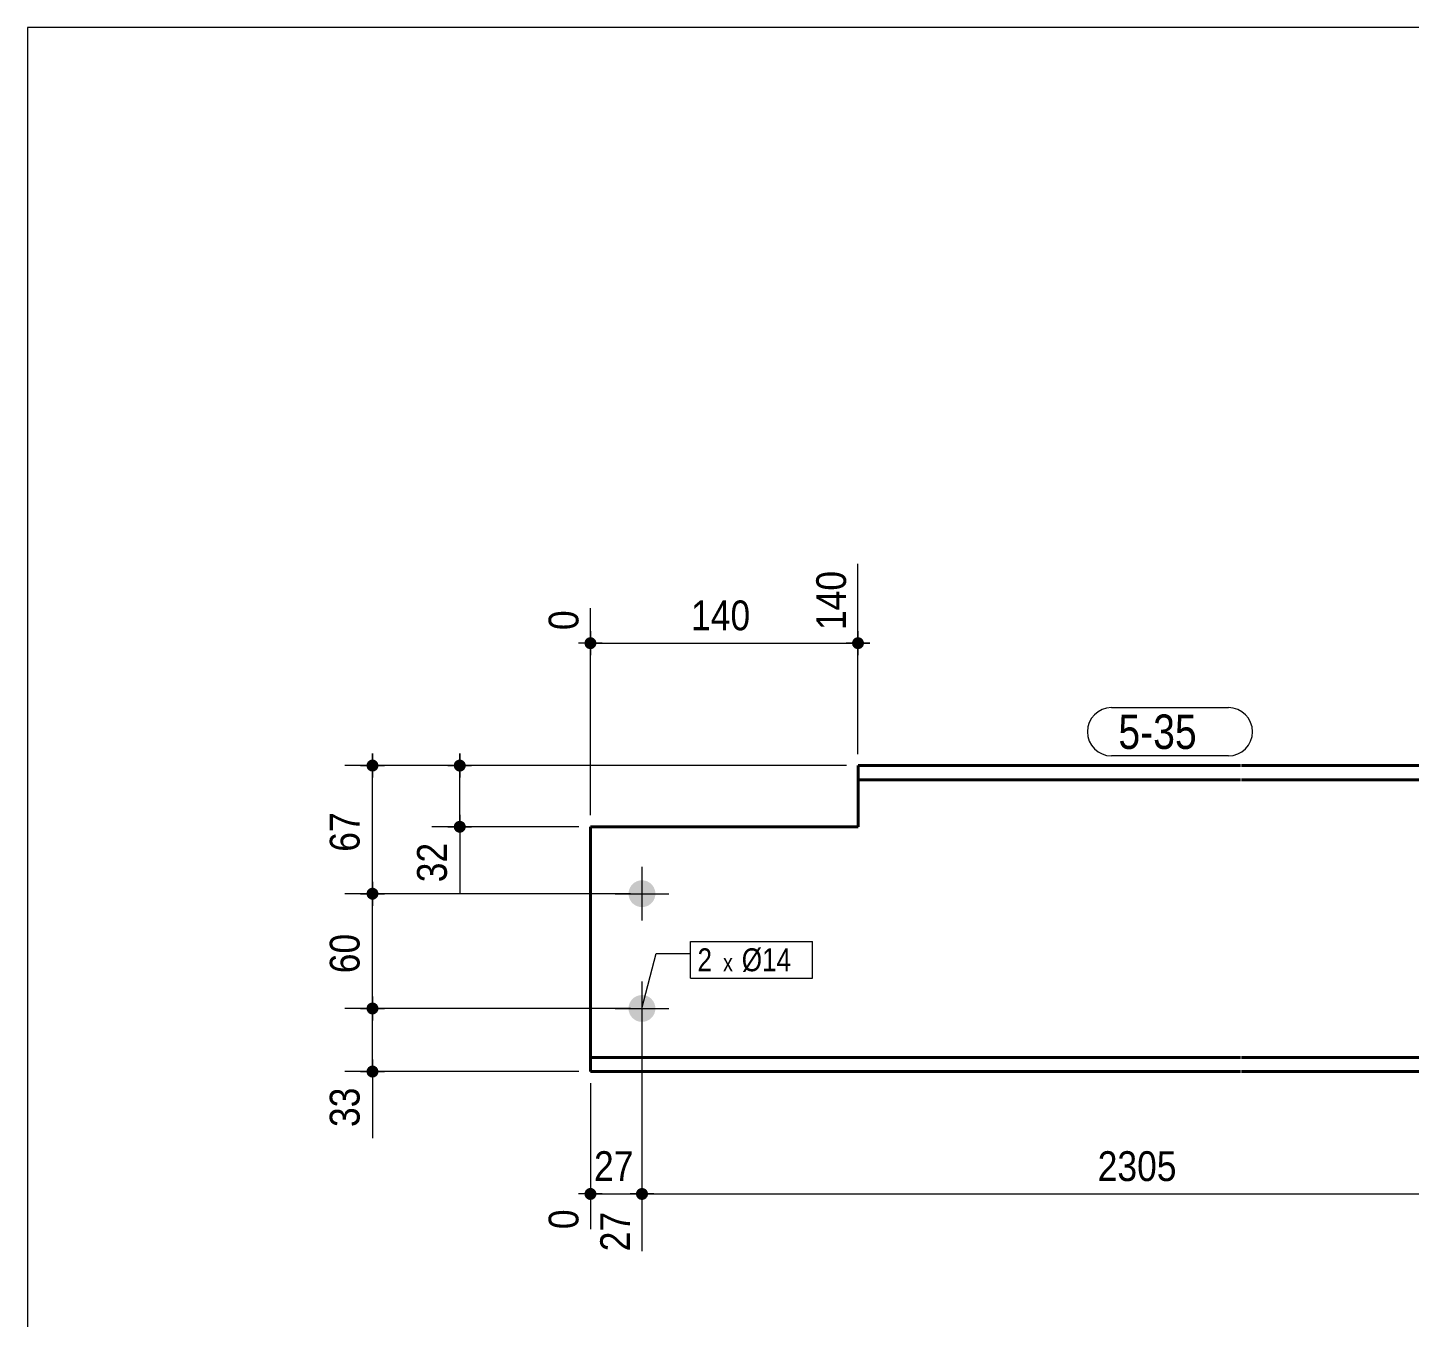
# Model space of a CAD drawing. Header units: millimetres. Extents: x 2 to 287, y 5 to 195.
# Drawn here: x 5 to 125.5, y 82.6 to 195 of the extents above; entities that cross this region are included whole.
import ezdxf

# ---------------------------------------------------------------- set-up
doc = ezdxf.new("R2010")
doc.units = ezdxf.units.MM
for name, color, linetype, lineweight in [('Boulon', 7, 'Continuous', 0), ('Cotation', 7, 'Continuous', 0), ('Désignation boulon', 3, 'Continuous', 0), ('Feuille dessin', 5, 'Continuous', 0), ('Piece', 2, 'Continuous', 0), ('Repère pièce', 3, 'Continuous', 0)]:
    doc.layers.add(name, color=color, linetype=linetype, lineweight=lineweight)
doc.styles.add('ARIAL', font='ARIAL.TTF')
doc.styles.add('COMIC_SANS_MS', font='COMIC.TTF')

# ---------------------------------------------------------------- blocks, each defined once
blk = doc.blocks.new('*A3')
at = {"layer": 'Boulon'}
for points in [[(57.39, 119.55), (57.39, 119.58), (57.39, 119.61), (57.4, 119.64), (57.4, 119.66), (57.4, 119.69), (57.41, 119.72), (57.41, 119.75), (57.42, 119.78), (57.43, 119.81), (57.43, 119.83), (57.44, 119.86), (57.45, 119.89), (57.46, 119.92), (57.47, 119.94), (57.48, 119.97), (57.49, 119.99), (57.5, 120.02), (57.52, 120.05), (57.53, 120.07), (57.54, 120.1), (57.56, 120.12), (57.57, 120.15), (57.59, 120.17), (57.6, 120.19), (57.62, 120.22), (57.64, 120.24), (57.66, 120.26), (57.67, 120.28), (57.69, 120.31), (57.71, 120.33), (57.73, 120.35), (57.75, 120.37), (57.77, 120.39), (57.8, 120.41), (57.82, 120.42), (57.84, 120.44), (57.86, 120.46), (57.89, 120.48), (57.91, 120.49), (57.93, 120.51), (57.96, 120.52), (57.98, 120.54), (58.01, 120.55), (58.03, 120.56), (58.06, 120.58), (58.09, 120.59), (58.11, 120.6), (58.14, 120.61), (58.17, 120.62), (58.19, 120.63), (58.22, 120.64), (58.25, 120.65), (58.27, 120.65), (58.3, 120.66), (58.33, 120.67), (58.36, 120.67), (58.39, 120.68), (58.42, 120.68), (58.44, 120.68), (58.47, 120.69), (58.5, 120.69), (58.53, 120.69), (58.56, 120.69), (58.59, 120.69), (58.62, 120.69), (58.64, 120.69), (58.67, 120.68), (58.7, 120.68), (58.73, 120.68), (58.76, 120.67), (58.79, 120.67), (58.81, 120.66), (58.84, 120.65), (58.87, 120.65), (58.9, 120.64), (58.92, 120.63), (58.95, 120.62), (58.98, 120.61), (59, 120.6), (59.03, 120.59), (59.06, 120.58), (59.08, 120.56), (59.11, 120.55), (59.13, 120.54), (59.16, 120.52), (59.18, 120.51), (59.21, 120.49), (59.23, 120.48), (59.25, 120.46), (59.28, 120.44), (59.3, 120.42), (59.32, 120.41), (59.34, 120.39), (59.36, 120.37), (59.38, 120.35), (59.4, 120.33), (59.42, 120.31), (59.44, 120.28), (59.46, 120.26), (59.48, 120.24), (59.5, 120.22), (59.51, 120.19), (59.53, 120.17), (59.54, 120.15), (59.56, 120.12), (59.57, 120.1), (59.59, 120.07), (59.6, 120.05), (59.61, 120.02), (59.62, 119.99), (59.64, 119.97), (59.65, 119.94), (59.66, 119.92), (59.67, 119.89), (59.67, 119.86), (59.68, 119.83), (59.69, 119.81), (59.7, 119.78), (59.7, 119.75), (59.71, 119.72), (59.71, 119.69), (59.72, 119.66), (59.72, 119.64), (59.72, 119.61), (59.72, 119.58), (59.72, 119.55), (59.73, 119.52), (59.72, 119.49), (59.72, 119.46), (59.72, 119.44), (59.72, 119.41), (59.72, 119.38), (59.71, 119.35), (59.71, 119.32), (59.7, 119.29), (59.7, 119.27), (59.69, 119.24), (59.68, 119.21), (59.67, 119.18), (59.67, 119.16), (59.66, 119.13), (59.65, 119.1), (59.64, 119.08), (59.62, 119.05), (59.61, 119.02), (59.6, 119), (59.59, 118.97), (59.57, 118.95), (59.56, 118.92), (59.54, 118.9), (59.53, 118.87), (59.51, 118.85), (59.5, 118.83), (59.48, 118.8), (59.46, 118.78), (59.44, 118.76), (59.42, 118.74), (59.4, 118.72), (59.38, 118.7), (59.36, 118.68), (59.34, 118.66), (59.32, 118.64), (59.3, 118.62), (59.28, 118.6), (59.25, 118.59), (59.23, 118.57), (59.21, 118.55), (59.18, 118.54), (59.16, 118.52), (59.13, 118.51), (59.11, 118.49), (59.08, 118.48), (59.06, 118.47), (59.03, 118.46), (59, 118.44), (58.98, 118.43), (58.95, 118.42), (58.92, 118.41), (58.9, 118.41), (58.87, 118.4), (58.84, 118.39), (58.81, 118.38), (58.79, 118.38), (58.76, 118.37), (58.73, 118.37), (58.7, 118.36), (58.67, 118.36), (58.64, 118.36), (58.62, 118.36), (58.59, 118.36), (58.56, 118.36), (58.53, 118.36), (58.5, 118.36), (58.47, 118.36), (58.44, 118.36), (58.42, 118.36), (58.39, 118.37), (58.36, 118.37), (58.33, 118.38), (58.3, 118.38), (58.27, 118.39), (58.25, 118.4), (58.22, 118.41), (58.19, 118.41), (58.17, 118.42), (58.14, 118.43), (58.11, 118.44), (58.09, 118.46), (58.06, 118.47), (58.03, 118.48), (58.01, 118.49), (57.98, 118.51), (57.96, 118.52), (57.93, 118.54), (57.91, 118.55), (57.89, 118.57), (57.86, 118.59), (57.84, 118.6), (57.82, 118.62), (57.8, 118.64), (57.77, 118.66), (57.75, 118.68), (57.73, 118.7), (57.71, 118.72), (57.69, 118.74), (57.67, 118.76), (57.66, 118.78), (57.64, 118.8), (57.62, 118.83), (57.6, 118.85), (57.59, 118.87), (57.57, 118.9), (57.56, 118.92), (57.54, 118.95), (57.53, 118.97), (57.52, 119), (57.5, 119.02), (57.49, 119.05), (57.48, 119.08), (57.47, 119.1), (57.46, 119.13), (57.45, 119.16), (57.44, 119.18), (57.43, 119.21), (57.43, 119.24), (57.42, 119.27), (57.41, 119.29), (57.41, 119.32), (57.4, 119.35), (57.4, 119.38), (57.4, 119.41), (57.39, 119.44), (57.39, 119.46), (57.39, 119.49), (57.39, 119.52)], [(57.39, 109.55), (57.39, 109.58), (57.39, 109.61), (57.4, 109.64), (57.4, 109.66), (57.4, 109.69), (57.41, 109.72), (57.41, 109.75), (57.42, 109.78), (57.43, 109.81), (57.43, 109.83), (57.44, 109.86), (57.45, 109.89), (57.46, 109.92), (57.47, 109.94), (57.48, 109.97), (57.49, 109.99), (57.5, 110.02), (57.52, 110.05), (57.53, 110.07), (57.54, 110.1), (57.56, 110.12), (57.57, 110.15), (57.59, 110.17), (57.6, 110.19), (57.62, 110.22), (57.64, 110.24), (57.66, 110.26), (57.67, 110.28), (57.69, 110.31), (57.71, 110.33), (57.73, 110.35), (57.75, 110.37), (57.77, 110.39), (57.8, 110.41), (57.82, 110.42), (57.84, 110.44), (57.86, 110.46), (57.89, 110.48), (57.91, 110.49), (57.93, 110.51), (57.96, 110.52), (57.98, 110.54), (58.01, 110.55), (58.03, 110.56), (58.06, 110.58), (58.09, 110.59), (58.11, 110.6), (58.14, 110.61), (58.17, 110.62), (58.19, 110.63), (58.22, 110.64), (58.25, 110.65), (58.27, 110.65), (58.3, 110.66), (58.33, 110.67), (58.36, 110.67), (58.39, 110.68), (58.42, 110.68), (58.44, 110.68), (58.47, 110.69), (58.5, 110.69), (58.53, 110.69), (58.56, 110.69), (58.59, 110.69), (58.62, 110.69), (58.64, 110.69), (58.67, 110.68), (58.7, 110.68), (58.73, 110.68), (58.76, 110.67), (58.79, 110.67), (58.81, 110.66), (58.84, 110.65), (58.87, 110.65), (58.9, 110.64), (58.92, 110.63), (58.95, 110.62), (58.98, 110.61), (59, 110.6), (59.03, 110.59), (59.06, 110.58), (59.08, 110.56), (59.11, 110.55), (59.13, 110.54), (59.16, 110.52), (59.18, 110.51), (59.21, 110.49), (59.23, 110.48), (59.25, 110.46), (59.28, 110.44), (59.3, 110.42), (59.32, 110.41), (59.34, 110.39), (59.36, 110.37), (59.38, 110.35), (59.4, 110.33), (59.42, 110.31), (59.44, 110.28), (59.46, 110.26), (59.48, 110.24), (59.5, 110.22), (59.51, 110.19), (59.53, 110.17), (59.54, 110.15), (59.56, 110.12), (59.57, 110.1), (59.59, 110.07), (59.6, 110.05), (59.61, 110.02), (59.62, 109.99), (59.64, 109.97), (59.65, 109.94), (59.66, 109.92), (59.67, 109.89), (59.67, 109.86), (59.68, 109.83), (59.69, 109.81), (59.7, 109.78), (59.7, 109.75), (59.71, 109.72), (59.71, 109.69), (59.72, 109.66), (59.72, 109.64), (59.72, 109.61), (59.72, 109.58), (59.72, 109.55), (59.73, 109.52), (59.72, 109.49), (59.72, 109.46), (59.72, 109.44), (59.72, 109.41), (59.72, 109.38), (59.71, 109.35), (59.71, 109.32), (59.7, 109.29), (59.7, 109.27), (59.69, 109.24), (59.68, 109.21), (59.67, 109.18), (59.67, 109.16), (59.66, 109.13), (59.65, 109.1), (59.64, 109.08), (59.62, 109.05), (59.61, 109.02), (59.6, 109), (59.59, 108.97), (59.57, 108.95), (59.56, 108.92), (59.54, 108.9), (59.53, 108.87), (59.51, 108.85), (59.5, 108.83), (59.48, 108.8), (59.46, 108.78), (59.44, 108.76), (59.42, 108.74), (59.4, 108.72), (59.38, 108.7), (59.36, 108.68), (59.34, 108.66), (59.32, 108.64), (59.3, 108.62), (59.28, 108.6), (59.25, 108.59), (59.23, 108.57), (59.21, 108.55), (59.18, 108.54), (59.16, 108.52), (59.13, 108.51), (59.11, 108.49), (59.08, 108.48), (59.06, 108.47), (59.03, 108.46), (59, 108.44), (58.98, 108.43), (58.95, 108.42), (58.92, 108.41), (58.9, 108.41), (58.87, 108.4), (58.84, 108.39), (58.81, 108.38), (58.79, 108.38), (58.76, 108.37), (58.73, 108.37), (58.7, 108.36), (58.67, 108.36), (58.64, 108.36), (58.62, 108.36), (58.59, 108.36), (58.56, 108.36), (58.53, 108.36), (58.5, 108.36), (58.47, 108.36), (58.44, 108.36), (58.42, 108.36), (58.39, 108.37), (58.36, 108.37), (58.33, 108.38), (58.3, 108.38), (58.27, 108.39), (58.25, 108.4), (58.22, 108.41), (58.19, 108.41), (58.17, 108.42), (58.14, 108.43), (58.11, 108.44), (58.09, 108.46), (58.06, 108.47), (58.03, 108.48), (58.01, 108.49), (57.98, 108.51), (57.96, 108.52), (57.93, 108.54), (57.91, 108.55), (57.89, 108.57), (57.86, 108.59), (57.84, 108.6), (57.82, 108.62), (57.8, 108.64), (57.77, 108.66), (57.75, 108.68), (57.73, 108.7), (57.71, 108.72), (57.69, 108.74), (57.67, 108.76), (57.66, 108.78), (57.64, 108.8), (57.62, 108.83), (57.6, 108.85), (57.59, 108.87), (57.57, 108.9), (57.56, 108.92), (57.54, 108.95), (57.53, 108.97), (57.52, 109), (57.5, 109.02), (57.49, 109.05), (57.48, 109.08), (57.47, 109.1), (57.46, 109.13), (57.45, 109.16), (57.44, 109.18), (57.43, 109.21), (57.43, 109.24), (57.42, 109.27), (57.41, 109.29), (57.41, 109.32), (57.4, 109.35), (57.4, 109.38), (57.4, 109.41), (57.39, 109.44), (57.39, 109.46), (57.39, 109.49), (57.39, 109.52)]]:
    blk.add_hatch(color=256, dxfattribs=at).paths.add_polyline_path(points, flags=17)
at = {"layer": 'Boulon', "linetype": 'Continuous', "lineweight": 0}
for p, q in [((58.56, 121.86), (58.56, 117.19)), ((56.23, 119.52), (60.89, 119.52)), ((58.56, 111.86), (58.56, 107.19)), ((56.23, 109.52), (60.89, 109.52))]:
    blk.add_line(p, q, dxfattribs=at)
blk = doc.blocks.new('*A4')
at = {"layer": 'Piece', "color": 2, "linetype": 'Continuous', "lineweight": 40}
for p, q in [((77.393078, 130.688659), (77.393078, 125.355325)), ((110.726412, 130.688659), (77.393078, 130.688659)), ((190.659745, 130.688659), (110.826412, 130.688659)), ((110.726412, 129.455325), (77.393078, 129.455325)), ((190.659745, 129.455325), (110.826412, 129.455325)), ((77.393078, 125.355325), (54.064832, 125.355325)), ((54.064832, 105.255325), (54.064832, 125.355325)), ((54.064832, 104.021992), (54.064832, 105.255325)), ((54.064832, 105.255325), (110.726412, 105.255325)), ((110.826412, 105.255325), (190.659745, 105.255325)), ((110.726412, 104.021992), (54.064832, 104.021992)), ((190.659745, 104.021992), (110.826412, 104.021992))]:
    blk.add_line(p, q, dxfattribs=at)
blk = doc.blocks.new('*A5')
at = {"layer": 'Feuille dessin', "linetype": 'Continuous', "lineweight": 0}
for p, q in [((282, 195), (5, 195)), ((5, 195), (5, 5))]:
    blk.add_line(p, q, dxfattribs=at)
blk = doc.blocks.new('*A12')
at = {"layer": 'Cotation'}
for points in [[(42.65, 130.17), (42.62, 130.17), (42.6, 130.17), (42.57, 130.18), (42.55, 130.18), (42.52, 130.19), (42.5, 130.2), (42.47, 130.21), (42.45, 130.22), (42.43, 130.23), (42.4, 130.24), (42.38, 130.26), (42.36, 130.27), (42.34, 130.29), (42.32, 130.3), (42.3, 130.32), (42.29, 130.34), (42.27, 130.36), (42.25, 130.38), (42.24, 130.4), (42.23, 130.42), (42.21, 130.44), (42.2, 130.47), (42.19, 130.49), (42.18, 130.51), (42.17, 130.54), (42.17, 130.56), (42.16, 130.59), (42.16, 130.61), (42.15, 130.64), (42.15, 130.66), (42.15, 130.69), (42.15, 130.71), (42.15, 130.74), (42.16, 130.76), (42.16, 130.79), (42.17, 130.82), (42.17, 130.84), (42.18, 130.86), (42.19, 130.89), (42.2, 130.91), (42.21, 130.93), (42.23, 130.96), (42.24, 130.98), (42.25, 131), (42.27, 131.02), (42.29, 131.04), (42.3, 131.06), (42.32, 131.07), (42.34, 131.09), (42.36, 131.11), (42.38, 131.12), (42.4, 131.13), (42.43, 131.15), (42.45, 131.16), (42.47, 131.17), (42.5, 131.18), (42.52, 131.19), (42.55, 131.19), (42.57, 131.2), (42.6, 131.2), (42.62, 131.21), (42.65, 131.21), (42.67, 131.21), (42.7, 131.21), (42.72, 131.21), (42.75, 131.2), (42.77, 131.2), (42.8, 131.19), (42.82, 131.19), (42.85, 131.18), (42.87, 131.17), (42.89, 131.16), (42.92, 131.15), (42.94, 131.13), (42.96, 131.12), (42.98, 131.11), (43, 131.09), (43.02, 131.07), (43.04, 131.06), (43.06, 131.04), (43.07, 131.02), (43.09, 131), (43.1, 130.98), (43.12, 130.96), (43.13, 130.93), (43.14, 130.91), (43.15, 130.89), (43.16, 130.86), (43.17, 130.84), (43.18, 130.82), (43.18, 130.79), (43.19, 130.76), (43.19, 130.74), (43.19, 130.71), (43.19, 130.69), (43.19, 130.66), (43.19, 130.64), (43.19, 130.61), (43.18, 130.59), (43.18, 130.56), (43.17, 130.54), (43.16, 130.51), (43.15, 130.49), (43.14, 130.47), (43.13, 130.44), (43.12, 130.42), (43.1, 130.4), (43.09, 130.38), (43.07, 130.36), (43.06, 130.34), (43.04, 130.32), (43.02, 130.3), (43, 130.29), (42.98, 130.27), (42.96, 130.26), (42.94, 130.24), (42.92, 130.23), (42.89, 130.22), (42.87, 130.21), (42.85, 130.2), (42.82, 130.19), (42.8, 130.18), (42.77, 130.18), (42.75, 130.17), (42.72, 130.17), (42.7, 130.17), (42.67, 130.17)], [(42.65, 124.84), (42.62, 124.84), (42.6, 124.84), (42.57, 124.85), (42.55, 124.85), (42.52, 124.86), (42.5, 124.87), (42.47, 124.87), (42.45, 124.89), (42.43, 124.9), (42.4, 124.91), (42.38, 124.92), (42.36, 124.94), (42.34, 124.95), (42.32, 124.97), (42.3, 124.99), (42.29, 125.01), (42.27, 125.03), (42.25, 125.05), (42.24, 125.07), (42.23, 125.09), (42.21, 125.11), (42.2, 125.13), (42.19, 125.16), (42.18, 125.18), (42.17, 125.2), (42.17, 125.23), (42.16, 125.25), (42.16, 125.28), (42.15, 125.3), (42.15, 125.33), (42.15, 125.36), (42.15, 125.38), (42.15, 125.41), (42.16, 125.43), (42.16, 125.46), (42.17, 125.48), (42.17, 125.51), (42.18, 125.53), (42.19, 125.55), (42.2, 125.58), (42.21, 125.6), (42.23, 125.62), (42.24, 125.64), (42.25, 125.67), (42.27, 125.69), (42.29, 125.7), (42.3, 125.72), (42.32, 125.74), (42.34, 125.76), (42.36, 125.77), (42.38, 125.79), (42.4, 125.8), (42.43, 125.81), (42.45, 125.83), (42.47, 125.84), (42.5, 125.84), (42.52, 125.85), (42.55, 125.86), (42.57, 125.87), (42.6, 125.87), (42.62, 125.87), (42.65, 125.87), (42.67, 125.88), (42.7, 125.87), (42.72, 125.87), (42.75, 125.87), (42.77, 125.87), (42.8, 125.86), (42.82, 125.85), (42.85, 125.84), (42.87, 125.84), (42.89, 125.83), (42.92, 125.81), (42.94, 125.8), (42.96, 125.79), (42.98, 125.77), (43, 125.76), (43.02, 125.74), (43.04, 125.72), (43.06, 125.7), (43.07, 125.69), (43.09, 125.67), (43.1, 125.64), (43.12, 125.62), (43.13, 125.6), (43.14, 125.58), (43.15, 125.55), (43.16, 125.53), (43.17, 125.51), (43.18, 125.48), (43.18, 125.46), (43.19, 125.43), (43.19, 125.41), (43.19, 125.38), (43.19, 125.36), (43.19, 125.33), (43.19, 125.3), (43.19, 125.28), (43.18, 125.25), (43.18, 125.23), (43.17, 125.2), (43.16, 125.18), (43.15, 125.16), (43.14, 125.13), (43.13, 125.11), (43.12, 125.09), (43.1, 125.07), (43.09, 125.05), (43.07, 125.03), (43.06, 125.01), (43.04, 124.99), (43.02, 124.97), (43, 124.95), (42.98, 124.94), (42.96, 124.92), (42.94, 124.91), (42.92, 124.9), (42.89, 124.89), (42.87, 124.87), (42.85, 124.87), (42.82, 124.86), (42.8, 124.85), (42.77, 124.85), (42.75, 124.84), (42.72, 124.84), (42.7, 124.84), (42.67, 124.84)]]:
    blk.add_hatch(color=256, dxfattribs=at).paths.add_polyline_path(points, flags=17)
at = {"layer": 'Cotation', "linetype": 'Continuous', "lineweight": 0}
for p, q in [((42.67, 131.73), (42.67, 129.65)), ((42.67, 130.69), (42.67, 131.73)), ((76.39, 130.69), (40.25, 130.69)), ((41.63, 130.69), (43.71, 130.69)), ((42.67, 125.36), (42.67, 130.69)), ((53.06, 125.36), (40.25, 125.36)), ((41.63, 125.36), (43.71, 125.36)), ((42.67, 126.4), (42.67, 124.32)), ((42.67, 125.36), (42.67, 119.55)), ((42.67, 125.36), (42.67, 119.55))]:
    blk.add_line(p, q, dxfattribs=at)
at = {"layer": 'Cotation'}
for p in [(42.67, 130.69), (42.67, 125.36)]:
    blk.add_point(p, dxfattribs=at)
at = {"layer": 'Cotation', "style": 'ARIAL', "width": 0.85}
blk.add_text('32', height=2.6, rotation=90.0002, dxfattribs=at).set_placement((41.55, 120.52))
blk = doc.blocks.new('*A14')
at = {"layer": 'Cotation'}
for points in [[(35.04, 109), (35.01, 109), (34.99, 109.01), (34.96, 109.01), (34.94, 109.02), (34.91, 109.02), (34.89, 109.03), (34.87, 109.04), (34.84, 109.05), (34.82, 109.06), (34.8, 109.08), (34.78, 109.09), (34.76, 109.1), (34.73, 109.12), (34.72, 109.14), (34.7, 109.15), (34.68, 109.17), (34.66, 109.19), (34.65, 109.21), (34.63, 109.23), (34.62, 109.25), (34.61, 109.28), (34.59, 109.3), (34.58, 109.32), (34.58, 109.35), (34.57, 109.37), (34.56, 109.4), (34.55, 109.42), (34.55, 109.45), (34.55, 109.47), (34.55, 109.5), (34.54, 109.52), (34.55, 109.55), (34.55, 109.57), (34.55, 109.6), (34.55, 109.62), (34.56, 109.65), (34.57, 109.67), (34.58, 109.7), (34.58, 109.72), (34.59, 109.74), (34.61, 109.77), (34.62, 109.79), (34.63, 109.81), (34.65, 109.83), (34.66, 109.85), (34.68, 109.87), (34.7, 109.89), (34.72, 109.91), (34.73, 109.92), (34.76, 109.94), (34.78, 109.95), (34.8, 109.97), (34.82, 109.98), (34.84, 109.99), (34.87, 110), (34.89, 110.01), (34.91, 110.02), (34.94, 110.03), (34.96, 110.03), (34.99, 110.04), (35.01, 110.04), (35.04, 110.04), (35.06, 110.04), (35.09, 110.04), (35.12, 110.04), (35.14, 110.04), (35.17, 110.03), (35.19, 110.03), (35.22, 110.02), (35.24, 110.01), (35.26, 110), (35.29, 109.99), (35.31, 109.98), (35.33, 109.97), (35.35, 109.95), (35.37, 109.94), (35.39, 109.92), (35.41, 109.91), (35.43, 109.89), (35.45, 109.87), (35.47, 109.85), (35.48, 109.83), (35.5, 109.81), (35.51, 109.79), (35.52, 109.77), (35.53, 109.74), (35.55, 109.72), (35.55, 109.7), (35.56, 109.67), (35.57, 109.65), (35.57, 109.62), (35.58, 109.6), (35.58, 109.57), (35.58, 109.55), (35.58, 109.52), (35.58, 109.5), (35.58, 109.47), (35.58, 109.45), (35.57, 109.42), (35.57, 109.4), (35.56, 109.37), (35.55, 109.35), (35.55, 109.32), (35.53, 109.3), (35.52, 109.28), (35.51, 109.25), (35.5, 109.23), (35.48, 109.21), (35.47, 109.19), (35.45, 109.17), (35.43, 109.15), (35.41, 109.14), (35.39, 109.12), (35.37, 109.1), (35.35, 109.09), (35.33, 109.08), (35.31, 109.06), (35.29, 109.05), (35.26, 109.04), (35.24, 109.03), (35.22, 109.02), (35.19, 109.02), (35.17, 109.01), (35.14, 109.01), (35.12, 109), (35.09, 109), (35.06, 109)], [(35.04, 103.5), (35.01, 103.5), (34.99, 103.51), (34.96, 103.51), (34.94, 103.52), (34.91, 103.52), (34.89, 103.53), (34.87, 103.54), (34.84, 103.55), (34.82, 103.56), (34.8, 103.58), (34.78, 103.59), (34.76, 103.6), (34.73, 103.62), (34.72, 103.64), (34.7, 103.65), (34.68, 103.67), (34.66, 103.69), (34.65, 103.71), (34.63, 103.73), (34.62, 103.75), (34.61, 103.78), (34.59, 103.8), (34.58, 103.82), (34.58, 103.85), (34.57, 103.87), (34.56, 103.9), (34.55, 103.92), (34.55, 103.95), (34.55, 103.97), (34.55, 104), (34.54, 104.02), (34.55, 104.05), (34.55, 104.07), (34.55, 104.1), (34.55, 104.12), (34.56, 104.15), (34.57, 104.17), (34.58, 104.2), (34.58, 104.22), (34.59, 104.24), (34.61, 104.27), (34.62, 104.29), (34.63, 104.31), (34.65, 104.33), (34.66, 104.35), (34.68, 104.37), (34.7, 104.39), (34.72, 104.41), (34.73, 104.42), (34.76, 104.44), (34.78, 104.45), (34.8, 104.47), (34.82, 104.48), (34.84, 104.49), (34.87, 104.5), (34.89, 104.51), (34.91, 104.52), (34.94, 104.53), (34.96, 104.53), (34.99, 104.54), (35.01, 104.54), (35.04, 104.54), (35.06, 104.54), (35.09, 104.54), (35.12, 104.54), (35.14, 104.54), (35.17, 104.53), (35.19, 104.53), (35.22, 104.52), (35.24, 104.51), (35.26, 104.5), (35.29, 104.49), (35.31, 104.48), (35.33, 104.47), (35.35, 104.45), (35.37, 104.44), (35.39, 104.42), (35.41, 104.41), (35.43, 104.39), (35.45, 104.37), (35.47, 104.35), (35.48, 104.33), (35.5, 104.31), (35.51, 104.29), (35.52, 104.27), (35.53, 104.24), (35.55, 104.22), (35.55, 104.2), (35.56, 104.17), (35.57, 104.15), (35.57, 104.12), (35.58, 104.1), (35.58, 104.07), (35.58, 104.05), (35.58, 104.02), (35.58, 104), (35.58, 103.97), (35.58, 103.95), (35.57, 103.92), (35.57, 103.9), (35.56, 103.87), (35.55, 103.85), (35.55, 103.82), (35.53, 103.8), (35.52, 103.78), (35.51, 103.75), (35.5, 103.73), (35.48, 103.71), (35.47, 103.69), (35.45, 103.67), (35.43, 103.65), (35.41, 103.64), (35.39, 103.62), (35.37, 103.6), (35.35, 103.59), (35.33, 103.58), (35.31, 103.56), (35.29, 103.55), (35.26, 103.54), (35.24, 103.53), (35.22, 103.52), (35.19, 103.52), (35.17, 103.51), (35.14, 103.51), (35.12, 103.5), (35.09, 103.5), (35.06, 103.5)]]:
    blk.add_hatch(color=256, dxfattribs=at).paths.add_polyline_path(points, flags=17)
at = {"layer": 'Cotation', "linetype": 'Continuous', "lineweight": 0}
for p, q in [((35.06, 110.56), (35.06, 108.48)), ((35.06, 109.52), (35.06, 110.56)), ((57.56, 109.52), (32.64, 109.52)), ((34.02, 109.52), (36.1, 109.52)), ((35.06, 104.02), (35.06, 109.52)), ((35.06, 105.06), (35.06, 102.98)), ((53.06, 104.02), (32.64, 104.02)), ((34.02, 104.02), (36.1, 104.02)), ((35.06, 104.02), (35.06, 98.22)), ((35.06, 104.02), (35.06, 98.22))]:
    blk.add_line(p, q, dxfattribs=at)
at = {"layer": 'Cotation'}
for p in [(35.06, 109.52), (35.06, 104.02)]:
    blk.add_point(p, dxfattribs=at)
at = {"layer": 'Cotation', "style": 'ARIAL', "width": 0.85}
blk.add_text('33', height=2.6, rotation=90.0002, dxfattribs=at).set_placement((33.94, 99.19))
blk = doc.blocks.new('*A15')
at = {"layer": 'Cotation'}
for points in [[(35.04, 119), (35.01, 119), (34.99, 119.01), (34.96, 119.01), (34.94, 119.02), (34.91, 119.02), (34.89, 119.03), (34.87, 119.04), (34.84, 119.05), (34.82, 119.06), (34.8, 119.08), (34.78, 119.09), (34.76, 119.1), (34.73, 119.12), (34.72, 119.14), (34.7, 119.15), (34.68, 119.17), (34.66, 119.19), (34.65, 119.21), (34.63, 119.23), (34.62, 119.25), (34.61, 119.28), (34.59, 119.3), (34.58, 119.32), (34.58, 119.35), (34.57, 119.37), (34.56, 119.4), (34.55, 119.42), (34.55, 119.45), (34.55, 119.47), (34.55, 119.5), (34.54, 119.52), (34.55, 119.55), (34.55, 119.57), (34.55, 119.6), (34.55, 119.62), (34.56, 119.65), (34.57, 119.67), (34.58, 119.7), (34.58, 119.72), (34.59, 119.74), (34.61, 119.77), (34.62, 119.79), (34.63, 119.81), (34.65, 119.83), (34.66, 119.85), (34.68, 119.87), (34.7, 119.89), (34.72, 119.91), (34.73, 119.92), (34.76, 119.94), (34.78, 119.95), (34.8, 119.97), (34.82, 119.98), (34.84, 119.99), (34.87, 120), (34.89, 120.01), (34.91, 120.02), (34.94, 120.03), (34.96, 120.03), (34.99, 120.04), (35.01, 120.04), (35.04, 120.04), (35.06, 120.04), (35.09, 120.04), (35.12, 120.04), (35.14, 120.04), (35.17, 120.03), (35.19, 120.03), (35.22, 120.02), (35.24, 120.01), (35.26, 120), (35.29, 119.99), (35.31, 119.98), (35.33, 119.97), (35.35, 119.95), (35.37, 119.94), (35.39, 119.92), (35.41, 119.91), (35.43, 119.89), (35.45, 119.87), (35.47, 119.85), (35.48, 119.83), (35.5, 119.81), (35.51, 119.79), (35.52, 119.77), (35.53, 119.74), (35.55, 119.72), (35.55, 119.7), (35.56, 119.67), (35.57, 119.65), (35.57, 119.62), (35.58, 119.6), (35.58, 119.57), (35.58, 119.55), (35.58, 119.52), (35.58, 119.5), (35.58, 119.47), (35.58, 119.45), (35.57, 119.42), (35.57, 119.4), (35.56, 119.37), (35.55, 119.35), (35.55, 119.32), (35.53, 119.3), (35.52, 119.28), (35.51, 119.25), (35.5, 119.23), (35.48, 119.21), (35.47, 119.19), (35.45, 119.17), (35.43, 119.15), (35.41, 119.14), (35.39, 119.12), (35.37, 119.1), (35.35, 119.09), (35.33, 119.08), (35.31, 119.06), (35.29, 119.05), (35.26, 119.04), (35.24, 119.03), (35.22, 119.02), (35.19, 119.02), (35.17, 119.01), (35.14, 119.01), (35.12, 119), (35.09, 119), (35.06, 119)], [(35.04, 109), (35.01, 109), (34.99, 109.01), (34.96, 109.01), (34.94, 109.02), (34.91, 109.02), (34.89, 109.03), (34.87, 109.04), (34.84, 109.05), (34.82, 109.06), (34.8, 109.08), (34.78, 109.09), (34.76, 109.1), (34.73, 109.12), (34.72, 109.14), (34.7, 109.15), (34.68, 109.17), (34.66, 109.19), (34.65, 109.21), (34.63, 109.23), (34.62, 109.25), (34.61, 109.28), (34.59, 109.3), (34.58, 109.32), (34.58, 109.35), (34.57, 109.37), (34.56, 109.4), (34.55, 109.42), (34.55, 109.45), (34.55, 109.47), (34.55, 109.5), (34.54, 109.52), (34.55, 109.55), (34.55, 109.57), (34.55, 109.6), (34.55, 109.62), (34.56, 109.65), (34.57, 109.67), (34.58, 109.7), (34.58, 109.72), (34.59, 109.74), (34.61, 109.77), (34.62, 109.79), (34.63, 109.81), (34.65, 109.83), (34.66, 109.85), (34.68, 109.87), (34.7, 109.89), (34.72, 109.91), (34.73, 109.92), (34.76, 109.94), (34.78, 109.95), (34.8, 109.97), (34.82, 109.98), (34.84, 109.99), (34.87, 110), (34.89, 110.01), (34.91, 110.02), (34.94, 110.03), (34.96, 110.03), (34.99, 110.04), (35.01, 110.04), (35.04, 110.04), (35.06, 110.04), (35.09, 110.04), (35.12, 110.04), (35.14, 110.04), (35.17, 110.03), (35.19, 110.03), (35.22, 110.02), (35.24, 110.01), (35.26, 110), (35.29, 109.99), (35.31, 109.98), (35.33, 109.97), (35.35, 109.95), (35.37, 109.94), (35.39, 109.92), (35.41, 109.91), (35.43, 109.89), (35.45, 109.87), (35.47, 109.85), (35.48, 109.83), (35.5, 109.81), (35.51, 109.79), (35.52, 109.77), (35.53, 109.74), (35.55, 109.72), (35.55, 109.7), (35.56, 109.67), (35.57, 109.65), (35.57, 109.62), (35.58, 109.6), (35.58, 109.57), (35.58, 109.55), (35.58, 109.52), (35.58, 109.5), (35.58, 109.47), (35.58, 109.45), (35.57, 109.42), (35.57, 109.4), (35.56, 109.37), (35.55, 109.35), (35.55, 109.32), (35.53, 109.3), (35.52, 109.28), (35.51, 109.25), (35.5, 109.23), (35.48, 109.21), (35.47, 109.19), (35.45, 109.17), (35.43, 109.15), (35.41, 109.14), (35.39, 109.12), (35.37, 109.1), (35.35, 109.09), (35.33, 109.08), (35.31, 109.06), (35.29, 109.05), (35.26, 109.04), (35.24, 109.03), (35.22, 109.02), (35.19, 109.02), (35.17, 109.01), (35.14, 109.01), (35.12, 109), (35.09, 109), (35.06, 109)]]:
    blk.add_hatch(color=256, dxfattribs=at).paths.add_polyline_path(points, flags=17)
at = {"layer": 'Cotation', "linetype": 'Continuous', "lineweight": 0}
for p, q in [((35.06, 120.56), (35.06, 118.48)), ((35.06, 119.52), (35.06, 120.56)), ((57.56, 119.52), (32.64, 119.52)), ((34.02, 119.52), (36.1, 119.52)), ((35.06, 109.52), (35.06, 119.52)), ((35.06, 110.56), (35.06, 108.48)), ((57.56, 109.52), (32.64, 109.52)), ((34.02, 109.52), (36.1, 109.52)), ((35.06, 109.52), (35.06, 108.48))]:
    blk.add_line(p, q, dxfattribs=at)
at = {"layer": 'Cotation'}
for p in [(35.06, 119.52), (35.06, 109.52)]:
    blk.add_point(p, dxfattribs=at)
at = {"layer": 'Cotation', "style": 'ARIAL', "width": 0.85}
blk.add_text('60', height=2.6, rotation=90.0002, dxfattribs=at).set_placement((33.94, 112.59))
blk = doc.blocks.new('*A16')
at = {"layer": 'Cotation'}
for points in [[(35.04, 130.17), (35.01, 130.17), (34.99, 130.17), (34.96, 130.18), (34.94, 130.18), (34.91, 130.19), (34.89, 130.2), (34.87, 130.21), (34.84, 130.22), (34.82, 130.23), (34.8, 130.24), (34.78, 130.26), (34.76, 130.27), (34.73, 130.29), (34.72, 130.3), (34.7, 130.32), (34.68, 130.34), (34.66, 130.36), (34.65, 130.38), (34.63, 130.4), (34.62, 130.42), (34.61, 130.44), (34.59, 130.47), (34.58, 130.49), (34.58, 130.51), (34.57, 130.54), (34.56, 130.56), (34.55, 130.59), (34.55, 130.61), (34.55, 130.64), (34.55, 130.66), (34.54, 130.69), (34.55, 130.71), (34.55, 130.74), (34.55, 130.76), (34.55, 130.79), (34.56, 130.82), (34.57, 130.84), (34.58, 130.86), (34.58, 130.89), (34.59, 130.91), (34.61, 130.93), (34.62, 130.96), (34.63, 130.98), (34.65, 131), (34.66, 131.02), (34.68, 131.04), (34.7, 131.06), (34.72, 131.07), (34.73, 131.09), (34.76, 131.11), (34.78, 131.12), (34.8, 131.13), (34.82, 131.15), (34.84, 131.16), (34.87, 131.17), (34.89, 131.18), (34.91, 131.19), (34.94, 131.19), (34.96, 131.2), (34.99, 131.2), (35.01, 131.21), (35.04, 131.21), (35.06, 131.21), (35.09, 131.21), (35.12, 131.21), (35.14, 131.2), (35.17, 131.2), (35.19, 131.19), (35.22, 131.19), (35.24, 131.18), (35.26, 131.17), (35.29, 131.16), (35.31, 131.15), (35.33, 131.13), (35.35, 131.12), (35.37, 131.11), (35.39, 131.09), (35.41, 131.07), (35.43, 131.06), (35.45, 131.04), (35.47, 131.02), (35.48, 131), (35.5, 130.98), (35.51, 130.96), (35.52, 130.93), (35.53, 130.91), (35.55, 130.89), (35.55, 130.86), (35.56, 130.84), (35.57, 130.82), (35.57, 130.79), (35.58, 130.76), (35.58, 130.74), (35.58, 130.71), (35.58, 130.69), (35.58, 130.66), (35.58, 130.64), (35.58, 130.61), (35.57, 130.59), (35.57, 130.56), (35.56, 130.54), (35.55, 130.51), (35.55, 130.49), (35.53, 130.47), (35.52, 130.44), (35.51, 130.42), (35.5, 130.4), (35.48, 130.38), (35.47, 130.36), (35.45, 130.34), (35.43, 130.32), (35.41, 130.3), (35.39, 130.29), (35.37, 130.27), (35.35, 130.26), (35.33, 130.24), (35.31, 130.23), (35.29, 130.22), (35.26, 130.21), (35.24, 130.2), (35.22, 130.19), (35.19, 130.18), (35.17, 130.18), (35.14, 130.17), (35.12, 130.17), (35.09, 130.17), (35.06, 130.17)], [(35.04, 119), (35.01, 119), (34.99, 119.01), (34.96, 119.01), (34.94, 119.02), (34.91, 119.02), (34.89, 119.03), (34.87, 119.04), (34.84, 119.05), (34.82, 119.06), (34.8, 119.08), (34.78, 119.09), (34.76, 119.1), (34.73, 119.12), (34.72, 119.14), (34.7, 119.15), (34.68, 119.17), (34.66, 119.19), (34.65, 119.21), (34.63, 119.23), (34.62, 119.25), (34.61, 119.28), (34.59, 119.3), (34.58, 119.32), (34.58, 119.35), (34.57, 119.37), (34.56, 119.4), (34.55, 119.42), (34.55, 119.45), (34.55, 119.47), (34.55, 119.5), (34.54, 119.52), (34.55, 119.55), (34.55, 119.57), (34.55, 119.6), (34.55, 119.62), (34.56, 119.65), (34.57, 119.67), (34.58, 119.7), (34.58, 119.72), (34.59, 119.74), (34.61, 119.77), (34.62, 119.79), (34.63, 119.81), (34.65, 119.83), (34.66, 119.85), (34.68, 119.87), (34.7, 119.89), (34.72, 119.91), (34.73, 119.92), (34.76, 119.94), (34.78, 119.95), (34.8, 119.97), (34.82, 119.98), (34.84, 119.99), (34.87, 120), (34.89, 120.01), (34.91, 120.02), (34.94, 120.03), (34.96, 120.03), (34.99, 120.04), (35.01, 120.04), (35.04, 120.04), (35.06, 120.04), (35.09, 120.04), (35.12, 120.04), (35.14, 120.04), (35.17, 120.03), (35.19, 120.03), (35.22, 120.02), (35.24, 120.01), (35.26, 120), (35.29, 119.99), (35.31, 119.98), (35.33, 119.97), (35.35, 119.95), (35.37, 119.94), (35.39, 119.92), (35.41, 119.91), (35.43, 119.89), (35.45, 119.87), (35.47, 119.85), (35.48, 119.83), (35.5, 119.81), (35.51, 119.79), (35.52, 119.77), (35.53, 119.74), (35.55, 119.72), (35.55, 119.7), (35.56, 119.67), (35.57, 119.65), (35.57, 119.62), (35.58, 119.6), (35.58, 119.57), (35.58, 119.55), (35.58, 119.52), (35.58, 119.5), (35.58, 119.47), (35.58, 119.45), (35.57, 119.42), (35.57, 119.4), (35.56, 119.37), (35.55, 119.35), (35.55, 119.32), (35.53, 119.3), (35.52, 119.28), (35.51, 119.25), (35.5, 119.23), (35.48, 119.21), (35.47, 119.19), (35.45, 119.17), (35.43, 119.15), (35.41, 119.14), (35.39, 119.12), (35.37, 119.1), (35.35, 119.09), (35.33, 119.08), (35.31, 119.06), (35.29, 119.05), (35.26, 119.04), (35.24, 119.03), (35.22, 119.02), (35.19, 119.02), (35.17, 119.01), (35.14, 119.01), (35.12, 119), (35.09, 119), (35.06, 119)]]:
    blk.add_hatch(color=256, dxfattribs=at).paths.add_polyline_path(points, flags=17)
at = {"layer": 'Cotation', "linetype": 'Continuous', "lineweight": 0}
for p, q in [((35.06, 131.73), (35.06, 129.65)), ((35.06, 130.69), (35.06, 131.73)), ((76.39, 130.69), (32.64, 130.69)), ((34.02, 130.69), (36.1, 130.69)), ((35.06, 119.52), (35.06, 130.69)), ((35.06, 120.56), (35.06, 118.48)), ((57.56, 119.52), (32.64, 119.52)), ((34.02, 119.52), (36.1, 119.52)), ((35.06, 119.52), (35.06, 118.48))]:
    blk.add_line(p, q, dxfattribs=at)
at = {"layer": 'Cotation'}
for p in [(35.06, 130.69), (35.06, 119.52)]:
    blk.add_point(p, dxfattribs=at)
at = {"layer": 'Cotation', "style": 'ARIAL', "width": 0.85}
blk.add_text('67', height=2.6, rotation=90.0002, dxfattribs=at).set_placement((33.94, 123.18))
blk = doc.blocks.new('*A20')
at = {"layer": 'Cotation'}
for points in [[(54.04, 140.84), (54.01, 140.84), (53.99, 140.84), (53.96, 140.85), (53.94, 140.85), (53.91, 140.86), (53.89, 140.87), (53.87, 140.87), (53.84, 140.89), (53.82, 140.9), (53.8, 140.91), (53.78, 140.92), (53.76, 140.94), (53.73, 140.95), (53.72, 140.97), (53.7, 140.99), (53.68, 141.01), (53.66, 141.03), (53.65, 141.05), (53.63, 141.07), (53.62, 141.09), (53.61, 141.11), (53.59, 141.13), (53.58, 141.16), (53.58, 141.18), (53.57, 141.2), (53.56, 141.23), (53.55, 141.25), (53.55, 141.28), (53.55, 141.3), (53.55, 141.33), (53.54, 141.36), (53.55, 141.38), (53.55, 141.41), (53.55, 141.43), (53.55, 141.46), (53.56, 141.48), (53.57, 141.51), (53.58, 141.53), (53.58, 141.55), (53.59, 141.58), (53.61, 141.6), (53.62, 141.62), (53.63, 141.64), (53.65, 141.67), (53.66, 141.69), (53.68, 141.7), (53.7, 141.72), (53.72, 141.74), (53.73, 141.76), (53.76, 141.77), (53.78, 141.79), (53.8, 141.8), (53.82, 141.81), (53.84, 141.83), (53.87, 141.84), (53.89, 141.84), (53.91, 141.85), (53.94, 141.86), (53.96, 141.87), (53.99, 141.87), (54.01, 141.87), (54.04, 141.87), (54.06, 141.88), (54.09, 141.87), (54.12, 141.87), (54.14, 141.87), (54.17, 141.87), (54.19, 141.86), (54.22, 141.85), (54.24, 141.84), (54.26, 141.84), (54.29, 141.83), (54.31, 141.81), (54.33, 141.8), (54.35, 141.79), (54.37, 141.77), (54.39, 141.76), (54.41, 141.74), (54.43, 141.72), (54.45, 141.7), (54.47, 141.69), (54.48, 141.67), (54.5, 141.64), (54.51, 141.62), (54.52, 141.6), (54.53, 141.58), (54.55, 141.55), (54.55, 141.53), (54.56, 141.51), (54.57, 141.48), (54.57, 141.46), (54.58, 141.43), (54.58, 141.41), (54.58, 141.38), (54.58, 141.36), (54.58, 141.33), (54.58, 141.3), (54.58, 141.28), (54.57, 141.25), (54.57, 141.23), (54.56, 141.2), (54.55, 141.18), (54.55, 141.16), (54.53, 141.13), (54.52, 141.11), (54.51, 141.09), (54.5, 141.07), (54.48, 141.05), (54.47, 141.03), (54.45, 141.01), (54.43, 140.99), (54.41, 140.97), (54.39, 140.95), (54.37, 140.94), (54.35, 140.92), (54.33, 140.91), (54.31, 140.9), (54.29, 140.89), (54.26, 140.87), (54.24, 140.87), (54.22, 140.86), (54.19, 140.85), (54.17, 140.85), (54.14, 140.84), (54.12, 140.84), (54.09, 140.84), (54.06, 140.84)], [(77.37, 140.84), (77.34, 140.84), (77.32, 140.84), (77.29, 140.85), (77.27, 140.85), (77.24, 140.86), (77.22, 140.87), (77.19, 140.87), (77.17, 140.89), (77.15, 140.9), (77.13, 140.91), (77.1, 140.92), (77.08, 140.94), (77.06, 140.95), (77.04, 140.97), (77.03, 140.99), (77.01, 141.01), (76.99, 141.03), (76.98, 141.05), (76.96, 141.07), (76.95, 141.09), (76.93, 141.11), (76.92, 141.13), (76.91, 141.16), (76.9, 141.18), (76.9, 141.2), (76.89, 141.23), (76.88, 141.25), (76.88, 141.28), (76.88, 141.3), (76.87, 141.33), (76.87, 141.36), (76.87, 141.38), (76.88, 141.41), (76.88, 141.43), (76.88, 141.46), (76.89, 141.48), (76.9, 141.51), (76.9, 141.53), (76.91, 141.55), (76.92, 141.58), (76.93, 141.6), (76.95, 141.62), (76.96, 141.64), (76.98, 141.67), (76.99, 141.69), (77.01, 141.7), (77.03, 141.72), (77.04, 141.74), (77.06, 141.76), (77.08, 141.77), (77.1, 141.79), (77.13, 141.8), (77.15, 141.81), (77.17, 141.83), (77.19, 141.84), (77.22, 141.84), (77.24, 141.85), (77.27, 141.86), (77.29, 141.87), (77.32, 141.87), (77.34, 141.87), (77.37, 141.87), (77.39, 141.88), (77.42, 141.87), (77.44, 141.87), (77.47, 141.87), (77.49, 141.87), (77.52, 141.86), (77.54, 141.85), (77.57, 141.84), (77.59, 141.84), (77.62, 141.83), (77.64, 141.81), (77.66, 141.8), (77.68, 141.79), (77.7, 141.77), (77.72, 141.76), (77.74, 141.74), (77.76, 141.72), (77.78, 141.7), (77.8, 141.69), (77.81, 141.67), (77.83, 141.64), (77.84, 141.62), (77.85, 141.6), (77.86, 141.58), (77.87, 141.55), (77.88, 141.53), (77.89, 141.51), (77.9, 141.48), (77.9, 141.46), (77.91, 141.43), (77.91, 141.41), (77.91, 141.38), (77.91, 141.36), (77.91, 141.33), (77.91, 141.3), (77.91, 141.28), (77.9, 141.25), (77.9, 141.23), (77.89, 141.2), (77.88, 141.18), (77.87, 141.16), (77.86, 141.13), (77.85, 141.11), (77.84, 141.09), (77.83, 141.07), (77.81, 141.05), (77.8, 141.03), (77.78, 141.01), (77.76, 140.99), (77.74, 140.97), (77.72, 140.95), (77.7, 140.94), (77.68, 140.92), (77.66, 140.91), (77.64, 140.9), (77.62, 140.89), (77.59, 140.87), (77.57, 140.87), (77.54, 140.86), (77.52, 140.85), (77.49, 140.85), (77.47, 140.84), (77.44, 140.84), (77.42, 140.84), (77.39, 140.84)]]:
    blk.add_hatch(color=256, dxfattribs=at).paths.add_polyline_path(points, flags=17)
at = {"layer": 'Cotation', "linetype": 'Continuous', "lineweight": 0}
for p, q in [((77.39, 131.69), (77.39, 148.28)), ((54.06, 126.36), (54.06, 144.42)), ((54.06, 142.4), (54.06, 140.32)), ((77.39, 142.4), (77.39, 140.32)), ((55.1, 141.36), (53.02, 141.36)), ((54.06, 141.36), (53.02, 141.36)), ((54.06, 141.36), (77.39, 141.36)), ((78.43, 141.36), (76.35, 141.36)), ((77.39, 141.36), (78.43, 141.36))]:
    blk.add_line(p, q, dxfattribs=at)
at = {"layer": 'Cotation'}
for p in [(54.06, 141.36), (77.39, 141.36)]:
    blk.add_point(p, dxfattribs=at)
at = {"layer": 'Cotation', "style": 'ARIAL', "width": 0.85}
for s, p in [('140', (76.35, 142.5)), ('0', (53.02, 142.5))]:
    blk.add_text(s, height=2.6, rotation=90.0002, dxfattribs=at).set_placement(p)
blk.add_text('140', height=2.6, dxfattribs=at).set_placement((62.84, 142.48))
blk = doc.blocks.new('*A22')
at = {"layer": 'Cotation'}
for points in [[(54.04, 92.84), (54.01, 92.84), (53.99, 92.84), (53.96, 92.85), (53.94, 92.85), (53.91, 92.86), (53.89, 92.87), (53.87, 92.87), (53.84, 92.89), (53.82, 92.9), (53.8, 92.91), (53.78, 92.92), (53.76, 92.94), (53.73, 92.95), (53.72, 92.97), (53.7, 92.99), (53.68, 93.01), (53.66, 93.03), (53.65, 93.05), (53.63, 93.07), (53.62, 93.09), (53.61, 93.11), (53.59, 93.13), (53.58, 93.16), (53.58, 93.18), (53.57, 93.2), (53.56, 93.23), (53.55, 93.25), (53.55, 93.28), (53.55, 93.3), (53.55, 93.33), (53.54, 93.36), (53.55, 93.38), (53.55, 93.41), (53.55, 93.43), (53.55, 93.46), (53.56, 93.48), (53.57, 93.51), (53.58, 93.53), (53.58, 93.55), (53.59, 93.58), (53.61, 93.6), (53.62, 93.62), (53.63, 93.64), (53.65, 93.67), (53.66, 93.69), (53.68, 93.7), (53.7, 93.72), (53.72, 93.74), (53.73, 93.76), (53.76, 93.77), (53.78, 93.79), (53.8, 93.8), (53.82, 93.81), (53.84, 93.83), (53.87, 93.84), (53.89, 93.84), (53.91, 93.85), (53.94, 93.86), (53.96, 93.87), (53.99, 93.87), (54.01, 93.87), (54.04, 93.87), (54.06, 93.88), (54.09, 93.87), (54.12, 93.87), (54.14, 93.87), (54.17, 93.87), (54.19, 93.86), (54.22, 93.85), (54.24, 93.84), (54.26, 93.84), (54.29, 93.83), (54.31, 93.81), (54.33, 93.8), (54.35, 93.79), (54.37, 93.77), (54.39, 93.76), (54.41, 93.74), (54.43, 93.72), (54.45, 93.7), (54.47, 93.69), (54.48, 93.67), (54.5, 93.64), (54.51, 93.62), (54.52, 93.6), (54.53, 93.58), (54.55, 93.55), (54.55, 93.53), (54.56, 93.51), (54.57, 93.48), (54.57, 93.46), (54.58, 93.43), (54.58, 93.41), (54.58, 93.38), (54.58, 93.36), (54.58, 93.33), (54.58, 93.3), (54.58, 93.28), (54.57, 93.25), (54.57, 93.23), (54.56, 93.2), (54.55, 93.18), (54.55, 93.16), (54.53, 93.13), (54.52, 93.11), (54.51, 93.09), (54.5, 93.07), (54.48, 93.05), (54.47, 93.03), (54.45, 93.01), (54.43, 92.99), (54.41, 92.97), (54.39, 92.95), (54.37, 92.94), (54.35, 92.92), (54.33, 92.91), (54.31, 92.9), (54.29, 92.89), (54.26, 92.87), (54.24, 92.87), (54.22, 92.86), (54.19, 92.85), (54.17, 92.85), (54.14, 92.84), (54.12, 92.84), (54.09, 92.84), (54.06, 92.84)], [(58.53, 92.84), (58.51, 92.84), (58.48, 92.84), (58.46, 92.85), (58.43, 92.85), (58.41, 92.86), (58.38, 92.87), (58.36, 92.87), (58.34, 92.89), (58.31, 92.9), (58.29, 92.91), (58.27, 92.92), (58.25, 92.94), (58.23, 92.95), (58.21, 92.97), (58.19, 92.99), (58.17, 93.01), (58.16, 93.03), (58.14, 93.05), (58.13, 93.07), (58.11, 93.09), (58.1, 93.11), (58.09, 93.13), (58.08, 93.16), (58.07, 93.18), (58.06, 93.2), (58.05, 93.23), (58.05, 93.25), (58.04, 93.28), (58.04, 93.3), (58.04, 93.33), (58.04, 93.36), (58.04, 93.38), (58.04, 93.41), (58.04, 93.43), (58.05, 93.46), (58.05, 93.48), (58.06, 93.51), (58.07, 93.53), (58.08, 93.55), (58.09, 93.58), (58.1, 93.6), (58.11, 93.62), (58.13, 93.64), (58.14, 93.67), (58.16, 93.69), (58.17, 93.7), (58.19, 93.72), (58.21, 93.74), (58.23, 93.76), (58.25, 93.77), (58.27, 93.79), (58.29, 93.8), (58.31, 93.81), (58.34, 93.83), (58.36, 93.84), (58.38, 93.84), (58.41, 93.85), (58.43, 93.86), (58.46, 93.87), (58.48, 93.87), (58.51, 93.87), (58.53, 93.87), (58.56, 93.88), (58.58, 93.87), (58.61, 93.87), (58.63, 93.87), (58.66, 93.87), (58.68, 93.86), (58.71, 93.85), (58.73, 93.84), (58.76, 93.84), (58.78, 93.83), (58.8, 93.81), (58.83, 93.8), (58.85, 93.79), (58.87, 93.77), (58.89, 93.76), (58.91, 93.74), (58.93, 93.72), (58.94, 93.7), (58.96, 93.69), (58.98, 93.67), (58.99, 93.64), (59, 93.62), (59.02, 93.6), (59.03, 93.58), (59.04, 93.55), (59.05, 93.53), (59.06, 93.51), (59.06, 93.48), (59.07, 93.46), (59.07, 93.43), (59.08, 93.41), (59.08, 93.38), (59.08, 93.36), (59.08, 93.33), (59.08, 93.3), (59.07, 93.28), (59.07, 93.25), (59.06, 93.23), (59.06, 93.2), (59.05, 93.18), (59.04, 93.16), (59.03, 93.13), (59.02, 93.11), (59, 93.09), (58.99, 93.07), (58.98, 93.05), (58.96, 93.03), (58.94, 93.01), (58.93, 92.99), (58.91, 92.97), (58.89, 92.95), (58.87, 92.94), (58.85, 92.92), (58.83, 92.91), (58.8, 92.9), (58.78, 92.89), (58.76, 92.87), (58.73, 92.87), (58.71, 92.86), (58.68, 92.85), (58.66, 92.85), (58.63, 92.84), (58.61, 92.84), (58.58, 92.84), (58.56, 92.84)]]:
    blk.add_hatch(color=256, dxfattribs=at).paths.add_polyline_path(points, flags=17)
at = {"layer": 'Cotation', "linetype": 'Continuous', "lineweight": 0}
for p, q in [((58.56, 108.52), (58.56, 88.36)), ((54.06, 103.02), (54.06, 90.29)), ((54.06, 94.4), (54.06, 92.32)), ((58.56, 94.4), (58.56, 92.32)), ((55.1, 93.36), (53.02, 93.36)), ((54.06, 93.36), (53.02, 93.36)), ((54.06, 93.36), (58.56, 93.36)), ((59.6, 93.36), (57.52, 93.36)), ((58.56, 93.36), (59.6, 93.36))]:
    blk.add_line(p, q, dxfattribs=at)
at = {"layer": 'Cotation'}
for p in [(54.06, 93.36), (58.56, 93.36)]:
    blk.add_point(p, dxfattribs=at)
at = {"layer": 'Cotation', "style": 'ARIAL', "width": 0.85}
blk.add_text('27', height=2.6, dxfattribs=at).set_placement((54.38, 94.48))
for s, p in [('0', (53.02, 90.29)), ('27', (57.52, 88.36))]:
    blk.add_text(s, height=2.6, rotation=90.0002, dxfattribs=at).set_placement(p)
blk = doc.blocks.new('*A23')
at = {"layer": 'Cotation'}
for points in [[(58.53, 92.84), (58.51, 92.84), (58.48, 92.84), (58.46, 92.85), (58.43, 92.85), (58.41, 92.86), (58.38, 92.87), (58.36, 92.87), (58.34, 92.89), (58.31, 92.9), (58.29, 92.91), (58.27, 92.92), (58.25, 92.94), (58.23, 92.95), (58.21, 92.97), (58.19, 92.99), (58.17, 93.01), (58.16, 93.03), (58.14, 93.05), (58.13, 93.07), (58.11, 93.09), (58.1, 93.11), (58.09, 93.13), (58.08, 93.16), (58.07, 93.18), (58.06, 93.2), (58.05, 93.23), (58.05, 93.25), (58.04, 93.28), (58.04, 93.3), (58.04, 93.33), (58.04, 93.36), (58.04, 93.38), (58.04, 93.41), (58.04, 93.43), (58.05, 93.46), (58.05, 93.48), (58.06, 93.51), (58.07, 93.53), (58.08, 93.55), (58.09, 93.58), (58.1, 93.6), (58.11, 93.62), (58.13, 93.64), (58.14, 93.67), (58.16, 93.69), (58.17, 93.7), (58.19, 93.72), (58.21, 93.74), (58.23, 93.76), (58.25, 93.77), (58.27, 93.79), (58.29, 93.8), (58.31, 93.81), (58.34, 93.83), (58.36, 93.84), (58.38, 93.84), (58.41, 93.85), (58.43, 93.86), (58.46, 93.87), (58.48, 93.87), (58.51, 93.87), (58.53, 93.87), (58.56, 93.88), (58.58, 93.87), (58.61, 93.87), (58.63, 93.87), (58.66, 93.87), (58.68, 93.86), (58.71, 93.85), (58.73, 93.84), (58.76, 93.84), (58.78, 93.83), (58.8, 93.81), (58.83, 93.8), (58.85, 93.79), (58.87, 93.77), (58.89, 93.76), (58.91, 93.74), (58.93, 93.72), (58.94, 93.7), (58.96, 93.69), (58.98, 93.67), (58.99, 93.64), (59, 93.62), (59.02, 93.6), (59.03, 93.58), (59.04, 93.55), (59.05, 93.53), (59.06, 93.51), (59.06, 93.48), (59.07, 93.46), (59.07, 93.43), (59.08, 93.41), (59.08, 93.38), (59.08, 93.36), (59.08, 93.33), (59.08, 93.3), (59.07, 93.28), (59.07, 93.25), (59.06, 93.23), (59.06, 93.2), (59.05, 93.18), (59.04, 93.16), (59.03, 93.13), (59.02, 93.11), (59, 93.09), (58.99, 93.07), (58.98, 93.05), (58.96, 93.03), (58.94, 93.01), (58.93, 92.99), (58.91, 92.97), (58.89, 92.95), (58.87, 92.94), (58.85, 92.92), (58.83, 92.91), (58.8, 92.9), (58.78, 92.89), (58.76, 92.87), (58.73, 92.87), (58.71, 92.86), (58.68, 92.85), (58.66, 92.85), (58.63, 92.84), (58.61, 92.84), (58.58, 92.84), (58.56, 92.84)], [(145.72, 92.84), (145.69, 92.84), (145.67, 92.84), (145.64, 92.85), (145.62, 92.85), (145.59, 92.86), (145.57, 92.87), (145.54, 92.87), (145.52, 92.89), (145.5, 92.9), (145.48, 92.91), (145.45, 92.92), (145.43, 92.94), (145.41, 92.95), (145.39, 92.97), (145.38, 92.99), (145.36, 93.01), (145.34, 93.03), (145.33, 93.05), (145.31, 93.07), (145.3, 93.09), (145.28, 93.11), (145.27, 93.13), (145.26, 93.16), (145.25, 93.18), (145.25, 93.2), (145.24, 93.23), (145.23, 93.25), (145.23, 93.28), (145.23, 93.3), (145.22, 93.33), (145.22, 93.36), (145.22, 93.38), (145.23, 93.41), (145.23, 93.43), (145.23, 93.46), (145.24, 93.48), (145.25, 93.51), (145.25, 93.53), (145.26, 93.55), (145.27, 93.58), (145.28, 93.6), (145.3, 93.62), (145.31, 93.64), (145.33, 93.67), (145.34, 93.69), (145.36, 93.7), (145.38, 93.72), (145.39, 93.74), (145.41, 93.76), (145.43, 93.77), (145.45, 93.79), (145.48, 93.8), (145.5, 93.81), (145.52, 93.83), (145.54, 93.84), (145.57, 93.84), (145.59, 93.85), (145.62, 93.86), (145.64, 93.87), (145.67, 93.87), (145.69, 93.87), (145.72, 93.87), (145.74, 93.88), (145.77, 93.87), (145.79, 93.87), (145.82, 93.87), (145.84, 93.87), (145.87, 93.86), (145.89, 93.85), (145.92, 93.84), (145.94, 93.84), (145.97, 93.83), (145.99, 93.81), (146.01, 93.8), (146.03, 93.79), (146.05, 93.77), (146.07, 93.76), (146.09, 93.74), (146.11, 93.72), (146.13, 93.7), (146.15, 93.69), (146.16, 93.67), (146.18, 93.64), (146.19, 93.62), (146.2, 93.6), (146.21, 93.58), (146.22, 93.55), (146.23, 93.53), (146.24, 93.51), (146.25, 93.48), (146.25, 93.46), (146.26, 93.43), (146.26, 93.41), (146.26, 93.38), (146.26, 93.36), (146.26, 93.33), (146.26, 93.3), (146.26, 93.28), (146.25, 93.25), (146.25, 93.23), (146.24, 93.2), (146.23, 93.18), (146.22, 93.16), (146.21, 93.13), (146.2, 93.11), (146.19, 93.09), (146.18, 93.07), (146.16, 93.05), (146.15, 93.03), (146.13, 93.01), (146.11, 92.99), (146.09, 92.97), (146.07, 92.95), (146.05, 92.94), (146.03, 92.92), (146.01, 92.91), (145.99, 92.9), (145.97, 92.89), (145.94, 92.87), (145.92, 92.87), (145.89, 92.86), (145.87, 92.85), (145.84, 92.85), (145.82, 92.84), (145.79, 92.84), (145.77, 92.84), (145.74, 92.84)]]:
    blk.add_hatch(color=256, dxfattribs=at).paths.add_polyline_path(points, flags=17)
at = {"layer": 'Cotation', "linetype": 'Continuous', "lineweight": 0}
for p, q in [((145.74, 113.02), (145.74, 84.5)), ((58.56, 108.52), (58.56, 97.6)), ((145.74, 94.4), (145.74, 92.32)), ((59.6, 93.36), (57.52, 93.36)), ((58.56, 93.36), (57.52, 93.36)), ((58.56, 93.96), (58.56, 88.36)), ((58.56, 93.96), (58.56, 92.32)), ((58.56, 93.36), (145.74, 93.36)), ((146.78, 93.36), (144.7, 93.36)), ((145.74, 93.36), (146.78, 93.36))]:
    blk.add_line(p, q, dxfattribs=at)
at = {"layer": 'Cotation'}
for p in [(58.56, 93.36), (145.74, 93.36)]:
    blk.add_point(p, dxfattribs=at)
at = {"layer": 'Cotation', "style": 'ARIAL', "width": 0.85}
blk.add_text('2305', height=2.6, dxfattribs=at).set_placement((98.29, 94.48))
blk.add_text('2332', height=2.6, rotation=90.0002, dxfattribs=at).set_placement((144.7, 84.5))
blk = doc.blocks.new('*A29')
at = {"layer": 'Désignation boulon', "linetype": 'Continuous', "lineweight": 0}
for p, q in [((62.800969, 115.364683), (73.416594, 115.364683)), ((62.800969, 112.164683), (62.800969, 115.364683)), ((73.416594, 112.164683), (73.416594, 115.364683)), ((58.558369, 109.522083), (59.800969, 114.298016)), ((59.800969, 114.298016), (62.800969, 114.298016)), ((62.800969, 112.164683), (73.416594, 112.164683))]:
    blk.add_line(p, q, dxfattribs=at)
at = {"layer": 'Désignation boulon', "style": 'COMIC_SANS_MS', "width": 0.85}
for s, height, p in [('2', 2, (63.400969, 112.764683)), ('Ø14', 2, (67.259562, 112.764683)), ('x', 1.5, (65.628898, 112.764683))]:
    blk.add_text(s, height=height, dxfattribs=at).set_placement(p)
blk = doc.blocks.new('*A30')
at = {"layer": 'Repère pièce', "linetype": 'Continuous', "lineweight": 0}
for p, q in [((99.493078, 135.738659), (109.684289, 135.738659)), ((109.684289, 131.538659), (99.493078, 131.538659))]:
    blk.add_line(p, q, dxfattribs=at)
for centre, start, end in [((99.493078, 133.638659), 90, 270), ((109.684289, 133.638659), 270, 90)]:
    blk.add_arc(centre, 2.1, start, end, dxfattribs=at)
at = {"layer": 'Repère pièce', "style": 'COMIC_SANS_MS', "width": 0.85}
blk.add_text('5-35', height=3, dxfattribs=at).set_placement((100.093078, 132.138659))

msp = doc.modelspace()

# ---------------------------------------------------------------- block references
at = {"lineweight": 0}
for name in ['*A5', '*A20', '*A30', '*A16', '*A12', '*A4', '*A3', '*A15', '*A29', '*A23', '*A14', '*A22']:
    msp.add_blockref(name, (0, 0), dxfattribs=at)

doc.saveas('drawing.dxf')
